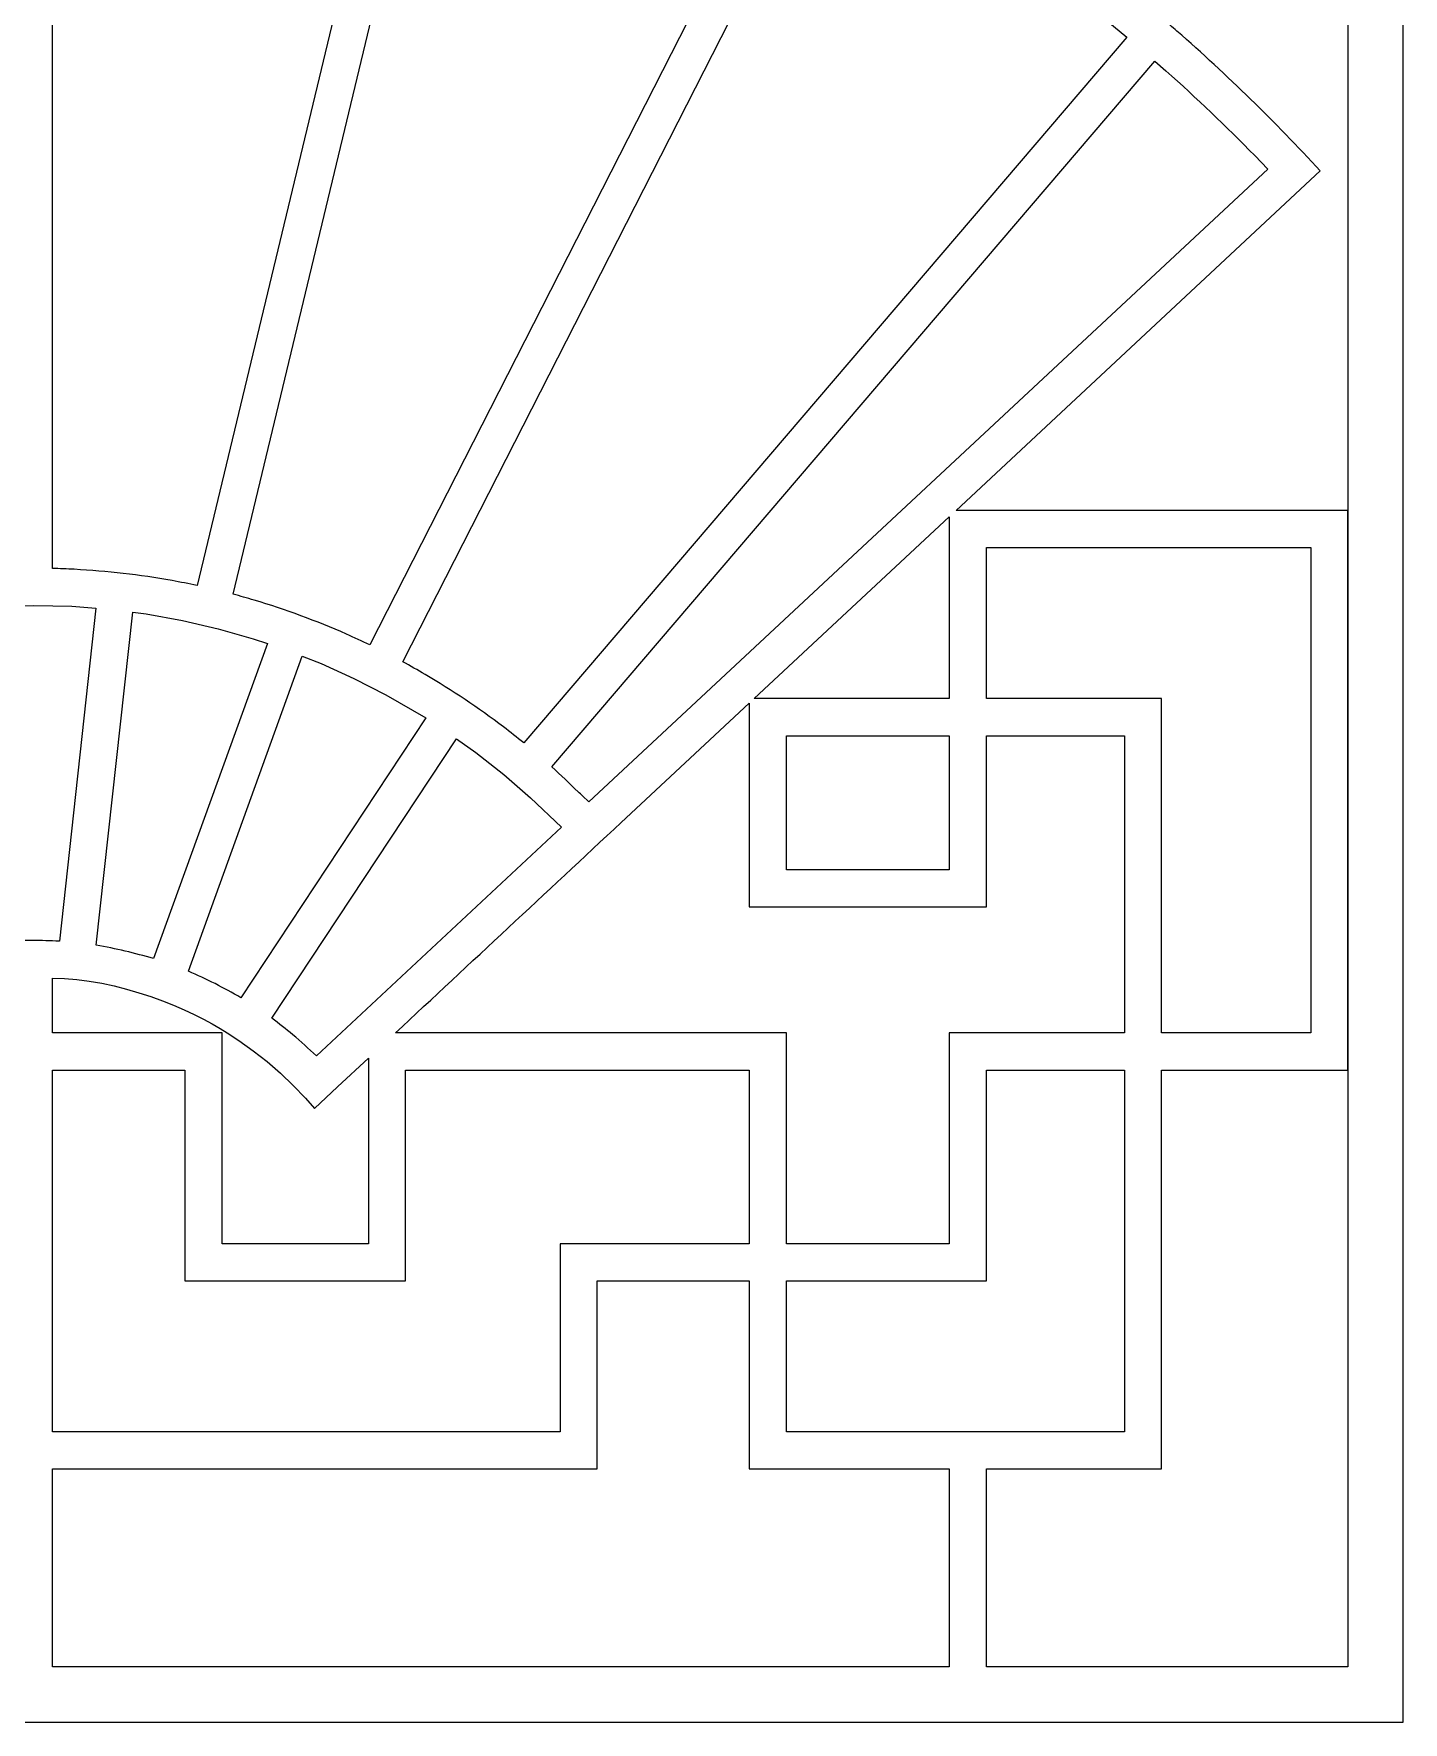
# Model space of a CAD drawing. Header units: centimetres. Extents: x -9.7 to 9.1, y -10.5 to 8.3.
# Drawn here: x -0.3 to 9.12, y -10.5 to 1.12 of the extents above; entities that cross this region are included whole.
import ezdxf

# ---------------------------------------------------------------- set-up
doc = ezdxf.new("R2010")
doc.units = ezdxf.units.CM
doc.header["$MEASUREMENT"] = 0
doc.layers.add('layer 1', color=7, linetype='Continuous')

msp = doc.modelspace()

# ---------------------------------------------------------------- linework, layer by layer
at = {"layer": 'layer 1', "color": 242}
for points, knots in [([(-9.72052, 8.33848), (-9.72052, 8.33848), (9.11612, 8.33848), (9.11612, 8.33848), (9.11612, 8.33848), (9.11612, 8.33848), (9.11612, -10.49816), (9.11612, -10.49816), (9.11612, -10.49816), (9.11612, -10.49816), (-9.72052, -10.49816), (-9.72052, -10.49816), (-9.72052, -10.49816), (-9.72052, -10.49816), (-9.72052, 8.33848), (-9.72052, 8.33848)], [0, 0, 0, 0, 0.2, 0.2, 0.2, 0.2, 0.4, 0.4, 0.4, 0.4, 0.6, 0.6, 0.6, 0.6, 1, 1, 1, 1]), ([(0.82068, -2.67572), (0.82068, -2.67572), (2.31299, 3.5402), (2.31299, 3.5402), (2.31299, 3.5402), (2.31299, 3.5402), (2.10045, 3.58636), (2.10045, 3.58636), (2.10045, 3.58636), (1.86115, 3.63571), (1.62147, 3.67809), (1.37976, 3.7138), (1.37976, 3.7138), (1.20901, 3.73794), (1.03828, 3.75876), (0.86676, 3.7764), (0.86676, 3.7764), (0.71855, 3.79069), (0.57047, 3.80259), (0.4219, 3.81218), (0.4219, 3.81218), (0.27214, 3.82089), (0.12259, 3.8272), (-0.02737, 3.83115), (-0.02737, 3.83115), (-0.02737, 3.83115), (-0.17456, 3.83409), (-0.17456, 3.83409), (-0.17456, 3.83409), (-0.17456, 3.83409), (-0.17456, -2.55817), (-0.17456, -2.55817), (-0.17456, -2.55817), (-0.12439, -2.56012), (-0.07423, -2.56198), (-0.02408, -2.56445), (-0.02408, -2.56445), (0.20203, -2.57673), (0.42568, -2.6025), (0.64861, -2.64225), (0.64861, -2.64225), (0.70609, -2.65279), (0.76335, -2.66429), (0.82068, -2.67572)], [0, 0, 0, 0, 0.08333333, 0.08333333, 0.08333333, 0.08333333, 0.16666667, 0.16666667, 0.16666667, 0.16666667, 0.25, 0.25, 0.25, 0.25, 0.33333333, 0.33333333, 0.33333333, 0.33333333, 0.41666667, 0.41666667, 0.41666667, 0.41666667, 0.5, 0.5, 0.5, 0.5, 0.58333333, 0.58333333, 0.58333333, 0.58333333, 0.66666667, 0.66666667, 0.66666667, 0.66666667, 0.75, 0.75, 0.75, 0.75, 0.83333333, 0.83333333, 0.83333333, 0.83333333, 1, 1, 1, 1]), ([(2.00837, -3.08371), (2.00837, -3.08371), (4.90926, 2.6096), (4.90926, 2.6096), (4.90926, 2.6096), (4.90926, 2.6096), (4.7127, 2.70486), (4.7127, 2.70486), (4.7127, 2.70486), (4.49072, 2.80959), (4.26673, 2.90762), (4.03918, 2.9996), (4.03918, 2.9996), (3.87886, 3.06324), (3.71776, 3.12365), (3.55514, 3.18113), (3.55514, 3.18113), (3.39143, 3.23783), (3.2271, 3.29124), (3.06136, 3.34163), (3.06136, 3.34163), (2.94227, 3.377), (2.82295, 3.41078), (2.703, 3.44309), (2.703, 3.44309), (2.703, 3.44309), (2.56115, 3.48031), (2.56115, 3.48031), (2.56115, 3.48031), (2.56115, 3.48031), (1.06888, -2.73541), (1.06888, -2.73541), (1.06888, -2.73541), (1.11699, -2.74902), (1.16511, -2.76254), (1.21308, -2.77665), (1.21308, -2.77665), (1.42988, -2.84165), (1.64112, -2.91933), (1.84834, -3.01039), (1.84834, -3.01039), (1.90195, -3.03426), (1.95512, -3.05901), (2.00837, -3.08371)], [0, 0, 0, 0, 0.08333333, 0.08333333, 0.08333333, 0.08333333, 0.16666667, 0.16666667, 0.16666667, 0.16666667, 0.25, 0.25, 0.25, 0.25, 0.33333333, 0.33333333, 0.33333333, 0.33333333, 0.41666667, 0.41666667, 0.41666667, 0.41666667, 0.5, 0.5, 0.5, 0.5, 0.58333333, 0.58333333, 0.58333333, 0.58333333, 0.66666667, 0.66666667, 0.66666667, 0.66666667, 0.75, 0.75, 0.75, 0.75, 0.83333333, 0.83333333, 0.83333333, 0.83333333, 1, 1, 1, 1]), ([(3.06715, -3.75807), (3.06715, -3.75807), (7.21513, 1.09859), (7.21513, 1.09859), (7.21513, 1.09859), (7.21513, 1.09859), (7.04551, 1.23739), (7.04551, 1.23739), (7.04551, 1.23739), (6.85345, 1.39125), (6.65789, 1.53911), (6.45752, 1.68195), (6.45752, 1.68195), (6.31648, 1.78117), (6.17397, 1.87748), (6.02932, 1.97133), (6.02932, 1.97133), (5.88381, 2.06444), (5.73697, 2.15457), (5.58808, 2.24212), (5.58808, 2.24212), (5.48117, 2.30408), (5.37366, 2.36459), (5.26524, 2.42383), (5.26524, 2.42383), (5.26524, 2.42383), (5.13643, 2.49315), (5.13643, 2.49315), (5.13643, 2.49315), (5.13643, 2.49315), (2.23553, -3.20019), (2.23553, -3.20019), (2.23553, -3.20019), (2.28685, -3.22908), (2.33816, -3.25787), (2.38905, -3.28755), (2.38905, -3.28755), (2.57603, -3.39783), (2.75536, -3.51815), (2.92833, -3.64934), (2.92833, -3.64934), (2.97499, -3.6851), (3.02103, -3.7216), (3.06715, -3.75807)], [0, 0, 0, 0, 0.08333333, 0.08333333, 0.08333333, 0.08333333, 0.16666667, 0.16666667, 0.16666667, 0.16666667, 0.25, 0.25, 0.25, 0.25, 0.33333333, 0.33333333, 0.33333333, 0.33333333, 0.41666667, 0.41666667, 0.41666667, 0.41666667, 0.5, 0.5, 0.5, 0.5, 0.58333333, 0.58333333, 0.58333333, 0.58333333, 0.66666667, 0.66666667, 0.66666667, 0.66666667, 0.75, 0.75, 0.75, 0.75, 0.83333333, 0.83333333, 0.83333333, 0.83333333, 1, 1, 1, 1]), ([(7.21664, 1.42725), (7.21664, 1.42725), (7.46029, 1.22464), (7.46029, 1.22464), (7.46029, 1.22464), (7.49365, 1.19611), (7.5269, 1.16746), (7.56006, 1.13867), (7.56006, 1.13867), (7.90604, 0.83624), (8.23556, 0.51576), (8.54565, 0.17661), (8.54565, 0.17661), (8.54565, 0.17661), (6.04061, -2.15938), (6.04061, -2.15938), (6.04061, -2.15938), (6.04061, -2.15938), (8.7343, -2.15938), (8.7343, -2.15938), (8.7343, -2.15938), (8.7343, -2.15938), (8.7343, 1.42725), (8.7343, 1.42725), (8.7343, 1.42725), (8.7343, 1.42725), (7.21664, 1.42725), (7.21664, 1.42725)], [0, 0, 0, 0, 0.125, 0.125, 0.125, 0.125, 0.25, 0.25, 0.25, 0.25, 0.375, 0.375, 0.375, 0.375, 0.5, 0.5, 0.5, 0.5, 0.625, 0.625, 0.625, 0.625, 0.75, 0.75, 0.75, 0.75, 1, 1, 1, 1]), ([(3.51567, -4.1653), (3.51567, -4.1653), (8.18504, 0.1894), (8.18504, 0.1894), (8.18504, 0.1894), (8.18504, 0.1894), (8.09451, 0.28287), (8.09451, 0.28287), (8.09451, 0.28287), (7.89786, 0.48413), (7.69457, 0.6781), (7.48457, 0.86538), (7.48457, 0.86538), (7.48457, 0.86538), (7.40896, 0.93246), (7.40896, 0.93246), (7.40896, 0.93246), (7.40896, 0.93246), (3.26112, -3.92404), (3.26112, -3.92404), (3.26112, -3.92404), (3.32217, -3.98055), (3.38211, -4.03791), (3.44199, -4.09566), (3.44199, -4.09566), (3.45184, -4.10516), (3.46166, -4.11469), (3.47164, -4.12408), (3.47164, -4.12408), (3.47164, -4.12408), (3.51567, -4.1653), (3.51567, -4.1653)], [0, 0, 0, 0, 0.11111111, 0.11111111, 0.11111111, 0.11111111, 0.22222222, 0.22222222, 0.22222222, 0.22222222, 0.33333333, 0.33333333, 0.33333333, 0.33333333, 0.44444444, 0.44444444, 0.44444444, 0.44444444, 0.55555556, 0.55555556, 0.55555556, 0.55555556, 0.66666667, 0.66666667, 0.66666667, 0.66666667, 0.77777778, 0.77777778, 0.77777778, 0.77777778, 1, 1, 1, 1]), ([(4.65215, -3.45414), (4.65215, -3.45414), (5.99405, -3.45414), (5.99405, -3.45414), (5.99405, -3.45414), (5.99405, -3.45414), (5.99405, -2.2028), (5.99405, -2.2028), (5.99405, -2.2028), (5.99405, -2.2028), (4.65215, -3.45414), (4.65215, -3.45414)], [0, 0, 0, 0, 0.25, 0.25, 0.25, 0.25, 0.5, 0.5, 0.5, 0.5, 1, 1, 1, 1]), ([(8.7343, -2.15938), (8.7343, -2.15938), (8.7343, -6.01016), (8.7343, -6.01016), (8.7343, -6.01016), (8.7343, -6.01016), (8.7343, -2.15938), (8.7343, -2.15938)], [0, 0, 0, 0, 0.33333333, 0.33333333, 0.33333333, 0.33333333, 1, 1, 1, 1]), ([(7.45474, -3.45414), (7.45474, -3.45414), (7.45474, -5.75487), (7.45474, -5.75487), (7.45474, -5.75487), (7.45474, -5.75487), (8.47975, -5.75487), (8.47975, -5.75487), (8.47975, -5.75487), (8.47975, -5.75487), (8.47975, -2.41466), (8.47975, -2.41466), (8.47975, -2.41466), (8.47975, -2.41466), (6.24933, -2.41466), (6.24933, -2.41466), (6.24933, -2.41466), (6.24933, -2.41466), (6.24933, -3.45414), (6.24933, -3.45414), (6.24933, -3.45414), (6.24933, -3.45414), (7.45474, -3.45414), (7.45474, -3.45414)], [0, 0, 0, 0, 0.14285714, 0.14285714, 0.14285714, 0.14285714, 0.28571429, 0.28571429, 0.28571429, 0.28571429, 0.42857143, 0.42857143, 0.42857143, 0.42857143, 0.57142857, 0.57142857, 0.57142857, 0.57142857, 0.71428571, 0.71428571, 0.71428571, 0.71428571, 1, 1, 1, 1]), ([(-0.12613, -5.12372), (-0.12613, -5.12372), (0.12526, -2.83188), (0.12526, -2.83188), (0.12526, -2.83188), (0.12526, -2.83188), (-0.04093, -2.81918), (-0.04093, -2.81918), (-0.04093, -2.81918), (-0.04093, -2.81918), (-0.3022, -2.81253), (-0.3022, -2.81253), (-0.3022, -2.81253), (-0.3022, -2.81253), (-0.56346, -2.81918), (-0.56346, -2.81918), (-0.56346, -2.81918), (-0.56346, -2.81918), (-0.82537, -2.8392), (-0.82537, -2.8392), (-0.82537, -2.8392), (-0.82537, -2.8392), (-0.5306, -5.12751), (-0.5306, -5.12751), (-0.5306, -5.12751), (-0.4577, -5.12325), (-0.38542, -5.11918), (-0.3124, -5.11887), (-0.3124, -5.11887), (-0.25017, -5.11868), (-0.18834, -5.12124), (-0.12613, -5.12372)], [0, 0, 0, 0, 0.11111111, 0.11111111, 0.11111111, 0.11111111, 0.22222222, 0.22222222, 0.22222222, 0.22222222, 0.33333333, 0.33333333, 0.33333333, 0.33333333, 0.44444444, 0.44444444, 0.44444444, 0.44444444, 0.55555556, 0.55555556, 0.55555556, 0.55555556, 0.66666667, 0.66666667, 0.66666667, 0.66666667, 0.77777778, 0.77777778, 0.77777778, 0.77777778, 1, 1, 1, 1]), ([(0.52146, -5.24354), (0.52146, -5.24354), (1.30478, -3.07487), (1.30478, -3.07487), (1.30478, -3.07487), (1.30478, -3.07487), (1.20735, -3.04179), (1.20735, -3.04179), (1.20735, -3.04179), (1.20735, -3.04179), (0.96639, -2.9731), (0.96639, -2.9731), (0.96639, -2.9731), (0.96639, -2.9731), (0.72078, -2.91617), (0.72078, -2.91617), (0.72078, -2.91617), (0.72078, -2.91617), (0.47083, -2.87133), (0.47083, -2.87133), (0.47083, -2.87133), (0.47083, -2.87133), (0.37905, -2.85961), (0.37905, -2.85961), (0.37905, -2.85961), (0.37905, -2.85961), (0.12763, -5.15163), (0.12763, -5.15163), (0.12763, -5.15163), (0.19419, -5.16384), (0.26022, -5.17597), (0.32613, -5.19126), (0.32613, -5.19126), (0.39191, -5.2067), (0.45643, -5.22503), (0.52146, -5.24354)], [0, 0, 0, 0, 0.1, 0.1, 0.1, 0.1, 0.2, 0.2, 0.2, 0.2, 0.3, 0.3, 0.3, 0.3, 0.4, 0.4, 0.4, 0.4, 0.5, 0.5, 0.5, 0.5, 0.6, 0.6, 0.6, 0.6, 0.7, 0.7, 0.7, 0.7, 0.8, 0.8, 0.8, 0.8, 1, 1, 1, 1]), ([(1.12235, -5.51256), (1.12235, -5.51256), (2.39488, -3.58703), (2.39488, -3.58703), (2.39488, -3.58703), (2.39488, -3.58703), (2.11854, -3.42782), (2.11854, -3.42782), (2.11854, -3.42782), (2.11854, -3.42782), (1.89927, -3.31526), (1.89927, -3.31526), (1.89927, -3.31526), (1.89927, -3.31526), (1.6741, -3.21318), (1.6741, -3.21318), (1.6741, -3.21318), (1.6741, -3.21318), (1.54474, -3.16202), (1.54474, -3.16202), (1.54474, -3.16202), (1.54474, -3.16202), (0.76143, -5.33066), (0.76143, -5.33066), (0.76143, -5.33066), (0.82313, -5.35816), (0.88434, -5.38546), (0.9447, -5.41578), (0.9447, -5.41578), (1.00503, -5.44628), (1.06347, -5.47928), (1.12235, -5.51256)], [0, 0, 0, 0, 0.11111111, 0.11111111, 0.11111111, 0.11111111, 0.22222222, 0.22222222, 0.22222222, 0.22222222, 0.33333333, 0.33333333, 0.33333333, 0.33333333, 0.44444444, 0.44444444, 0.44444444, 0.44444444, 0.55555556, 0.55555556, 0.55555556, 0.55555556, 0.66666667, 0.66666667, 0.66666667, 0.66666667, 0.77777778, 0.77777778, 0.77777778, 0.77777778, 1, 1, 1, 1]), ([(3.737, -4.30753), (3.21964, -4.78998), (2.70227, -5.27243), (2.18492, -5.75487), (2.18492, -5.75487), (2.18492, -5.75487), (4.87384, -5.75487), (4.87384, -5.75487), (4.87384, -5.75487), (4.87384, -5.75487), (4.87384, -7.20651), (4.87384, -7.20651), (4.87384, -7.20651), (4.87384, -7.20651), (5.99405, -7.20651), (5.99405, -7.20651), (5.99405, -7.20651), (5.99405, -7.20651), (5.99405, -5.75487), (5.99405, -5.75487), (5.99405, -5.75487), (5.99405, -5.75487), (7.19945, -5.75487), (7.19945, -5.75487), (7.19945, -5.75487), (7.19945, -5.75487), (7.19945, -3.70942), (7.19945, -3.70942), (7.19945, -3.70942), (7.19945, -3.70942), (6.24933, -3.70942), (6.24933, -3.70942), (6.24933, -3.70942), (6.24933, -3.70942), (6.24933, -4.88742), (6.24933, -4.88742), (6.24933, -4.88742), (6.24933, -4.88742), (4.61855, -4.88742), (4.61855, -4.88742), (4.61855, -4.88742), (4.61855, -4.88742), (4.61855, -3.48547), (4.61855, -3.48547), (4.61855, -3.48547), (4.61855, -3.48547), (3.737, -4.30753), (3.737, -4.30753)], [0, 0, 0, 0, 0.07692308, 0.07692308, 0.07692308, 0.07692308, 0.15384615, 0.15384615, 0.15384615, 0.15384615, 0.23076923, 0.23076923, 0.23076923, 0.23076923, 0.30769231, 0.30769231, 0.30769231, 0.30769231, 0.38461538, 0.38461538, 0.38461538, 0.38461538, 0.46153846, 0.46153846, 0.46153846, 0.46153846, 0.53846154, 0.53846154, 0.53846154, 0.53846154, 0.61538462, 0.61538462, 0.61538462, 0.61538462, 0.69230769, 0.69230769, 0.69230769, 0.69230769, 0.76923077, 0.76923077, 0.76923077, 0.76923077, 0.84615385, 0.84615385, 0.84615385, 0.84615385, 1, 1, 1, 1]), ([(4.87384, -4.63213), (4.87384, -4.63213), (5.99405, -4.63213), (5.99405, -4.63213), (5.99405, -4.63213), (5.99405, -4.63213), (5.99405, -3.70942), (5.99405, -3.70942), (5.99405, -3.70942), (5.99405, -3.70942), (4.87384, -3.70942), (4.87384, -3.70942), (4.87384, -3.70942), (4.87384, -3.70942), (4.87384, -4.63213), (4.87384, -4.63213)], [0, 0, 0, 0, 0.2, 0.2, 0.2, 0.2, 0.4, 0.4, 0.4, 0.4, 0.6, 0.6, 0.6, 0.6, 1, 1, 1, 1]), ([(1.64128, -5.91276), (1.64128, -5.91276), (3.32793, -4.33993), (3.32793, -4.33993), (3.32793, -4.33993), (3.32793, -4.33993), (3.11492, -4.13681), (3.11492, -4.13681), (3.11492, -4.13681), (3.11492, -4.13681), (2.93007, -3.97661), (2.93007, -3.97661), (2.93007, -3.97661), (2.93007, -3.97661), (2.73768, -3.82528), (2.73768, -3.82528), (2.73768, -3.82528), (2.73768, -3.82528), (2.60559, -3.73123), (2.60559, -3.73123), (2.60559, -3.73123), (2.60559, -3.73123), (1.33516, -5.65358), (1.33516, -5.65358), (1.33516, -5.65358), (1.38378, -5.69097), (1.43216, -5.72806), (1.47926, -5.76734), (1.47926, -5.76734), (1.53503, -5.81412), (1.58797, -5.86315), (1.64128, -5.91276)], [0, 0, 0, 0, 0.11111111, 0.11111111, 0.11111111, 0.11111111, 0.22222222, 0.22222222, 0.22222222, 0.22222222, 0.33333333, 0.33333333, 0.33333333, 0.33333333, 0.44444444, 0.44444444, 0.44444444, 0.44444444, 0.55555556, 0.55555556, 0.55555556, 0.55555556, 0.66666667, 0.66666667, 0.66666667, 0.66666667, 0.77777778, 0.77777778, 0.77777778, 0.77777778, 1, 1, 1, 1]), ([(-0.17456, -5.37738), (-0.17456, -5.37738), (-0.17456, -5.75487), (-0.17456, -5.75487), (-0.17456, -5.75487), (-0.17456, -5.75487), (0.9923, -5.75487), (0.9923, -5.75487), (0.9923, -5.75487), (0.9923, -5.75487), (0.9923, -7.20651), (0.9923, -7.20651), (0.9923, -7.20651), (0.9923, -7.20651), (1.99946, -7.20651), (1.99946, -7.20651), (1.99946, -7.20651), (1.99946, -7.20651), (1.99946, -5.92782), (1.99946, -5.92782), (1.99946, -5.92782), (1.99946, -5.92782), (1.78717, -6.12578), (1.78717, -6.12578), (1.78717, -6.12578), (1.78717, -6.12578), (1.78717, -6.12577), (1.78717, -6.12577), (1.78717, -6.12577), (1.78717, -6.12577), (1.6275, -6.27467), (1.6275, -6.27467), (1.6275, -6.27467), (1.6275, -6.27467), (1.56575, -6.20342), (1.56575, -6.20342), (1.56575, -6.20342), (1.56575, -6.20342), (1.48192, -6.1155), (1.48192, -6.1155), (1.48192, -6.1155), (1.48192, -6.1155), (1.39401, -6.03168), (1.39401, -6.03168), (1.39401, -6.03168), (1.39401, -6.03168), (1.30219, -5.9521), (1.30219, -5.9521), (1.30219, -5.9521), (1.30219, -5.9521), (1.20663, -5.87693), (1.20663, -5.87693), (1.20663, -5.87693), (1.20663, -5.87693), (1.1075, -5.80635), (1.1075, -5.80635), (1.1075, -5.80635), (1.1075, -5.80635), (1.02736, -5.75487), (1.02736, -5.75487), (1.02736, -5.75487), (0.79016, -5.59332), (0.26474, -5.37609), (-0.17456, -5.37738)], [0, 0, 0, 0, 0.05882353, 0.05882353, 0.05882353, 0.05882353, 0.11764706, 0.11764706, 0.11764706, 0.11764706, 0.17647059, 0.17647059, 0.17647059, 0.17647059, 0.23529412, 0.23529412, 0.23529412, 0.23529412, 0.29411765, 0.29411765, 0.29411765, 0.29411765, 0.35294118, 0.35294118, 0.35294118, 0.35294118, 0.41176471, 0.41176471, 0.41176471, 0.41176471, 0.47058824, 0.47058824, 0.47058824, 0.47058824, 0.52941176, 0.52941176, 0.52941176, 0.52941176, 0.58823529, 0.58823529, 0.58823529, 0.58823529, 0.64705882, 0.64705882, 0.64705882, 0.64705882, 0.70588235, 0.70588235, 0.70588235, 0.70588235, 0.76470588, 0.76470588, 0.76470588, 0.76470588, 0.82352941, 0.82352941, 0.82352941, 0.82352941, 0.88235294, 0.88235294, 0.88235294, 0.88235294, 1, 1, 1, 1]), ([(-0.17456, -6.01016), (-0.17456, -6.01016), (-0.17456, -8.49946), (-0.17456, -8.49946), (-0.17456, -8.49946), (-0.17456, -8.49946), (3.31791, -8.49946), (3.31791, -8.49946), (3.31791, -8.49946), (3.31791, -8.49946), (3.31791, -7.20651), (3.31791, -7.20651), (3.31791, -7.20651), (3.31791, -7.20651), (4.61855, -7.20651), (4.61855, -7.20651), (4.61855, -7.20651), (4.61855, -7.20651), (4.61855, -6.01016), (4.61855, -6.01016), (4.61855, -6.01016), (4.61855, -6.01016), (2.25474, -6.01016), (2.25474, -6.01016), (2.25474, -6.01016), (2.25474, -6.01016), (2.25474, -7.46179), (2.25474, -7.46179), (2.25474, -7.46179), (2.25474, -7.46179), (0.73701, -7.46179), (0.73701, -7.46179), (0.73701, -7.46179), (0.73701, -7.46179), (0.73701, -6.01016), (0.73701, -6.01016), (0.73701, -6.01016), (0.73701, -6.01016), (-0.17456, -6.01016), (-0.17456, -6.01016)], [0, 0, 0, 0, 0.09090909, 0.09090909, 0.09090909, 0.09090909, 0.18181818, 0.18181818, 0.18181818, 0.18181818, 0.27272727, 0.27272727, 0.27272727, 0.27272727, 0.36363636, 0.36363636, 0.36363636, 0.36363636, 0.45454545, 0.45454545, 0.45454545, 0.45454545, 0.54545455, 0.54545455, 0.54545455, 0.54545455, 0.63636364, 0.63636364, 0.63636364, 0.63636364, 0.72727273, 0.72727273, 0.72727273, 0.72727273, 0.81818182, 0.81818182, 0.81818182, 0.81818182, 1, 1, 1, 1]), ([(6.24933, -7.46179), (6.24933, -7.46179), (4.87384, -7.46179), (4.87384, -7.46179), (4.87384, -7.46179), (4.87384, -7.46179), (4.87384, -8.49946), (4.87384, -8.49946), (4.87384, -8.49946), (4.87384, -8.49946), (7.19945, -8.49946), (7.19945, -8.49946), (7.19945, -8.49946), (7.19945, -8.49946), (7.19945, -6.01016), (7.19945, -6.01016), (7.19945, -6.01016), (7.19945, -6.01016), (6.24933, -6.01016), (6.24933, -6.01016), (6.24933, -6.01016), (6.24933, -6.01016), (6.24933, -7.46179), (6.24933, -7.46179)], [0, 0, 0, 0, 0.14285714, 0.14285714, 0.14285714, 0.14285714, 0.28571429, 0.28571429, 0.28571429, 0.28571429, 0.42857143, 0.42857143, 0.42857143, 0.42857143, 0.57142857, 0.57142857, 0.57142857, 0.57142857, 0.71428571, 0.71428571, 0.71428571, 0.71428571, 1, 1, 1, 1]), ([(8.7343, -6.01016), (8.7343, -6.01016), (7.45474, -6.01016), (7.45474, -6.01016), (7.45474, -6.01016), (7.45474, -6.01016), (7.45474, -8.75475), (7.45474, -8.75475), (7.45474, -8.75475), (7.45474, -8.75475), (6.24933, -8.75475), (6.24933, -8.75475), (6.24933, -8.75475), (6.24933, -8.75475), (6.24933, -10.11634), (6.24933, -10.11634), (6.24933, -10.11634), (6.24933, -10.11634), (8.7343, -10.11634), (8.7343, -10.11634), (8.7343, -10.11634), (8.7343, -10.11634), (8.7343, -6.01016), (8.7343, -6.01016)], [0, 0, 0, 0, 0.14285714, 0.14285714, 0.14285714, 0.14285714, 0.28571429, 0.28571429, 0.28571429, 0.28571429, 0.42857143, 0.42857143, 0.42857143, 0.42857143, 0.57142857, 0.57142857, 0.57142857, 0.57142857, 0.71428571, 0.71428571, 0.71428571, 0.71428571, 1, 1, 1, 1]), ([(5.99405, -10.11634), (5.99405, -10.11634), (5.99405, -8.75475), (5.99405, -8.75475), (5.99405, -8.75475), (5.99405, -8.75475), (4.61855, -8.75475), (4.61855, -8.75475), (4.61855, -8.75475), (4.61855, -8.75475), (4.61855, -7.46179), (4.61855, -7.46179), (4.61855, -7.46179), (4.61855, -7.46179), (3.5732, -7.46179), (3.5732, -7.46179), (3.5732, -7.46179), (3.5732, -7.46179), (3.5732, -8.75475), (3.5732, -8.75475), (3.5732, -8.75475), (3.5732, -8.75475), (-0.17456, -8.75475), (-0.17456, -8.75475), (-0.17456, -8.75475), (-0.17456, -8.75475), (-0.17456, -10.11634), (-0.17456, -10.11634), (-0.17456, -10.11634), (-0.17456, -10.11634), (5.99405, -10.11634), (5.99405, -10.11634)], [0, 0, 0, 0, 0.11111111, 0.11111111, 0.11111111, 0.11111111, 0.22222222, 0.22222222, 0.22222222, 0.22222222, 0.33333333, 0.33333333, 0.33333333, 0.33333333, 0.44444444, 0.44444444, 0.44444444, 0.44444444, 0.55555556, 0.55555556, 0.55555556, 0.55555556, 0.66666667, 0.66666667, 0.66666667, 0.66666667, 0.77777778, 0.77777778, 0.77777778, 0.77777778, 1, 1, 1, 1])]:
    msp.add_open_spline(points, degree=3, knots=knots, dxfattribs=at)
at = {"layer": 'layer 1', "color": 242, "lineweight": 9}
for points, knots in [([(-9.72052, 8.33848), (-9.72052, 8.33848), (9.11612, 8.33848), (9.11612, 8.33848), (9.11612, 8.33848), (9.11612, 8.33848), (9.11612, -10.49816), (9.11612, -10.49816), (9.11612, -10.49816), (9.11612, -10.49816), (-9.72052, -10.49816), (-9.72052, -10.49816), (-9.72052, -10.49816), (-9.72052, -10.49816), (-9.72052, 8.33848), (-9.72052, 8.33848)], [0, 0, 0, 0, 0.2, 0.2, 0.2, 0.2, 0.4, 0.4, 0.4, 0.4, 0.6, 0.6, 0.6, 0.6, 1, 1, 1, 1]), ([(0.82068, -2.67572), (0.82068, -2.67572), (2.31299, 3.5402), (2.31299, 3.5402), (2.31299, 3.5402), (2.31299, 3.5402), (2.10045, 3.58636), (2.10045, 3.58636), (2.10045, 3.58636), (1.86115, 3.63571), (1.62147, 3.67809), (1.37976, 3.7138), (1.37976, 3.7138), (1.20901, 3.73794), (1.03828, 3.75876), (0.86676, 3.7764), (0.86676, 3.7764), (0.71855, 3.79069), (0.57047, 3.80259), (0.4219, 3.81218), (0.4219, 3.81218), (0.27214, 3.82089), (0.12259, 3.8272), (-0.02737, 3.83115), (-0.02737, 3.83115), (-0.02737, 3.83115), (-0.17456, 3.83409), (-0.17456, 3.83409), (-0.17456, 3.83409), (-0.17456, 3.83409), (-0.17456, -2.55817), (-0.17456, -2.55817), (-0.17456, -2.55817), (-0.12439, -2.56012), (-0.07423, -2.56198), (-0.02408, -2.56445), (-0.02408, -2.56445), (0.20203, -2.57673), (0.42568, -2.6025), (0.64861, -2.64225), (0.64861, -2.64225), (0.70609, -2.65279), (0.76335, -2.66429), (0.82068, -2.67572)], [0, 0, 0, 0, 0.08333333, 0.08333333, 0.08333333, 0.08333333, 0.16666667, 0.16666667, 0.16666667, 0.16666667, 0.25, 0.25, 0.25, 0.25, 0.33333333, 0.33333333, 0.33333333, 0.33333333, 0.41666667, 0.41666667, 0.41666667, 0.41666667, 0.5, 0.5, 0.5, 0.5, 0.58333333, 0.58333333, 0.58333333, 0.58333333, 0.66666667, 0.66666667, 0.66666667, 0.66666667, 0.75, 0.75, 0.75, 0.75, 0.83333333, 0.83333333, 0.83333333, 0.83333333, 1, 1, 1, 1]), ([(2.00837, -3.08371), (2.00837, -3.08371), (4.90926, 2.6096), (4.90926, 2.6096), (4.90926, 2.6096), (4.90926, 2.6096), (4.7127, 2.70486), (4.7127, 2.70486), (4.7127, 2.70486), (4.49072, 2.80959), (4.26673, 2.90762), (4.03918, 2.9996), (4.03918, 2.9996), (3.87886, 3.06324), (3.71776, 3.12365), (3.55514, 3.18113), (3.55514, 3.18113), (3.39143, 3.23783), (3.2271, 3.29124), (3.06136, 3.34163), (3.06136, 3.34163), (2.94227, 3.377), (2.82295, 3.41078), (2.703, 3.44309), (2.703, 3.44309), (2.703, 3.44309), (2.56115, 3.48031), (2.56115, 3.48031), (2.56115, 3.48031), (2.56115, 3.48031), (1.06888, -2.73541), (1.06888, -2.73541), (1.06888, -2.73541), (1.11699, -2.74902), (1.16511, -2.76254), (1.21308, -2.77665), (1.21308, -2.77665), (1.42988, -2.84165), (1.64112, -2.91933), (1.84834, -3.01039), (1.84834, -3.01039), (1.90195, -3.03426), (1.95512, -3.05901), (2.00837, -3.08371)], [0, 0, 0, 0, 0.08333333, 0.08333333, 0.08333333, 0.08333333, 0.16666667, 0.16666667, 0.16666667, 0.16666667, 0.25, 0.25, 0.25, 0.25, 0.33333333, 0.33333333, 0.33333333, 0.33333333, 0.41666667, 0.41666667, 0.41666667, 0.41666667, 0.5, 0.5, 0.5, 0.5, 0.58333333, 0.58333333, 0.58333333, 0.58333333, 0.66666667, 0.66666667, 0.66666667, 0.66666667, 0.75, 0.75, 0.75, 0.75, 0.83333333, 0.83333333, 0.83333333, 0.83333333, 1, 1, 1, 1]), ([(3.06715, -3.75807), (3.06715, -3.75807), (7.21513, 1.09859), (7.21513, 1.09859), (7.21513, 1.09859), (7.21513, 1.09859), (7.04551, 1.23739), (7.04551, 1.23739), (7.04551, 1.23739), (6.85345, 1.39125), (6.65789, 1.53911), (6.45752, 1.68195), (6.45752, 1.68195), (6.31648, 1.78117), (6.17397, 1.87748), (6.02932, 1.97133), (6.02932, 1.97133), (5.88381, 2.06444), (5.73697, 2.15457), (5.58808, 2.24212), (5.58808, 2.24212), (5.48117, 2.30408), (5.37366, 2.36459), (5.26524, 2.42383), (5.26524, 2.42383), (5.26524, 2.42383), (5.13643, 2.49315), (5.13643, 2.49315), (5.13643, 2.49315), (5.13643, 2.49315), (2.23553, -3.20019), (2.23553, -3.20019), (2.23553, -3.20019), (2.28685, -3.22908), (2.33816, -3.25787), (2.38905, -3.28755), (2.38905, -3.28755), (2.57603, -3.39783), (2.75536, -3.51815), (2.92833, -3.64934), (2.92833, -3.64934), (2.97499, -3.6851), (3.02103, -3.7216), (3.06715, -3.75807)], [0, 0, 0, 0, 0.08333333, 0.08333333, 0.08333333, 0.08333333, 0.16666667, 0.16666667, 0.16666667, 0.16666667, 0.25, 0.25, 0.25, 0.25, 0.33333333, 0.33333333, 0.33333333, 0.33333333, 0.41666667, 0.41666667, 0.41666667, 0.41666667, 0.5, 0.5, 0.5, 0.5, 0.58333333, 0.58333333, 0.58333333, 0.58333333, 0.66666667, 0.66666667, 0.66666667, 0.66666667, 0.75, 0.75, 0.75, 0.75, 0.83333333, 0.83333333, 0.83333333, 0.83333333, 1, 1, 1, 1]), ([(7.21664, 1.42725), (7.21664, 1.42725), (7.46029, 1.22464), (7.46029, 1.22464), (7.46029, 1.22464), (7.49365, 1.19611), (7.5269, 1.16746), (7.56006, 1.13867), (7.56006, 1.13867), (7.90604, 0.83624), (8.23556, 0.51576), (8.54565, 0.17661), (8.54565, 0.17661), (8.54565, 0.17661), (6.04061, -2.15938), (6.04061, -2.15938), (6.04061, -2.15938), (6.04061, -2.15938), (8.7343, -2.15938), (8.7343, -2.15938), (8.7343, -2.15938), (8.7343, -2.15938), (8.7343, 1.42725), (8.7343, 1.42725), (8.7343, 1.42725), (8.7343, 1.42725), (7.21664, 1.42725), (7.21664, 1.42725)], [0, 0, 0, 0, 0.125, 0.125, 0.125, 0.125, 0.25, 0.25, 0.25, 0.25, 0.375, 0.375, 0.375, 0.375, 0.5, 0.5, 0.5, 0.5, 0.625, 0.625, 0.625, 0.625, 0.75, 0.75, 0.75, 0.75, 1, 1, 1, 1]), ([(3.51567, -4.1653), (3.51567, -4.1653), (8.18504, 0.1894), (8.18504, 0.1894), (8.18504, 0.1894), (8.18504, 0.1894), (8.09451, 0.28287), (8.09451, 0.28287), (8.09451, 0.28287), (7.89786, 0.48413), (7.69457, 0.6781), (7.48457, 0.86538), (7.48457, 0.86538), (7.48457, 0.86538), (7.40896, 0.93246), (7.40896, 0.93246), (7.40896, 0.93246), (7.40896, 0.93246), (3.26112, -3.92404), (3.26112, -3.92404), (3.26112, -3.92404), (3.32217, -3.98055), (3.38211, -4.03791), (3.44199, -4.09566), (3.44199, -4.09566), (3.45184, -4.10516), (3.46166, -4.11469), (3.47164, -4.12408), (3.47164, -4.12408), (3.47164, -4.12408), (3.51567, -4.1653), (3.51567, -4.1653)], [0, 0, 0, 0, 0.11111111, 0.11111111, 0.11111111, 0.11111111, 0.22222222, 0.22222222, 0.22222222, 0.22222222, 0.33333333, 0.33333333, 0.33333333, 0.33333333, 0.44444444, 0.44444444, 0.44444444, 0.44444444, 0.55555556, 0.55555556, 0.55555556, 0.55555556, 0.66666667, 0.66666667, 0.66666667, 0.66666667, 0.77777778, 0.77777778, 0.77777778, 0.77777778, 1, 1, 1, 1]), ([(4.65215, -3.45414), (4.65215, -3.45414), (5.99405, -3.45414), (5.99405, -3.45414), (5.99405, -3.45414), (5.99405, -3.45414), (5.99405, -2.2028), (5.99405, -2.2028), (5.99405, -2.2028), (5.99405, -2.2028), (4.65215, -3.45414), (4.65215, -3.45414)], [0, 0, 0, 0, 0.25, 0.25, 0.25, 0.25, 0.5, 0.5, 0.5, 0.5, 1, 1, 1, 1]), ([(7.45474, -3.45414), (7.45474, -3.45414), (7.45474, -5.75487), (7.45474, -5.75487), (7.45474, -5.75487), (7.45474, -5.75487), (8.47975, -5.75487), (8.47975, -5.75487), (8.47975, -5.75487), (8.47975, -5.75487), (8.47975, -2.41466), (8.47975, -2.41466), (8.47975, -2.41466), (8.47975, -2.41466), (6.24933, -2.41466), (6.24933, -2.41466), (6.24933, -2.41466), (6.24933, -2.41466), (6.24933, -3.45414), (6.24933, -3.45414), (6.24933, -3.45414), (6.24933, -3.45414), (7.45474, -3.45414), (7.45474, -3.45414)], [0, 0, 0, 0, 0.14285714, 0.14285714, 0.14285714, 0.14285714, 0.28571429, 0.28571429, 0.28571429, 0.28571429, 0.42857143, 0.42857143, 0.42857143, 0.42857143, 0.57142857, 0.57142857, 0.57142857, 0.57142857, 0.71428571, 0.71428571, 0.71428571, 0.71428571, 1, 1, 1, 1]), ([(-0.12613, -5.12372), (-0.12613, -5.12372), (0.12526, -2.83188), (0.12526, -2.83188), (0.12526, -2.83188), (0.12526, -2.83188), (-0.04093, -2.81918), (-0.04093, -2.81918), (-0.04093, -2.81918), (-0.04093, -2.81918), (-0.3022, -2.81253), (-0.3022, -2.81253), (-0.3022, -2.81253), (-0.3022, -2.81253), (-0.56346, -2.81918), (-0.56346, -2.81918), (-0.56346, -2.81918), (-0.56346, -2.81918), (-0.82537, -2.8392), (-0.82537, -2.8392), (-0.82537, -2.8392), (-0.82537, -2.8392), (-0.5306, -5.12751), (-0.5306, -5.12751), (-0.5306, -5.12751), (-0.4577, -5.12325), (-0.38542, -5.11918), (-0.3124, -5.11887), (-0.3124, -5.11887), (-0.25017, -5.11868), (-0.18834, -5.12124), (-0.12613, -5.12372)], [0, 0, 0, 0, 0.11111111, 0.11111111, 0.11111111, 0.11111111, 0.22222222, 0.22222222, 0.22222222, 0.22222222, 0.33333333, 0.33333333, 0.33333333, 0.33333333, 0.44444444, 0.44444444, 0.44444444, 0.44444444, 0.55555556, 0.55555556, 0.55555556, 0.55555556, 0.66666667, 0.66666667, 0.66666667, 0.66666667, 0.77777778, 0.77777778, 0.77777778, 0.77777778, 1, 1, 1, 1]), ([(0.52146, -5.24354), (0.52146, -5.24354), (1.30478, -3.07487), (1.30478, -3.07487), (1.30478, -3.07487), (1.30478, -3.07487), (1.20735, -3.04179), (1.20735, -3.04179), (1.20735, -3.04179), (1.20735, -3.04179), (0.96639, -2.9731), (0.96639, -2.9731), (0.96639, -2.9731), (0.96639, -2.9731), (0.72078, -2.91617), (0.72078, -2.91617), (0.72078, -2.91617), (0.72078, -2.91617), (0.47083, -2.87133), (0.47083, -2.87133), (0.47083, -2.87133), (0.47083, -2.87133), (0.37905, -2.85961), (0.37905, -2.85961), (0.37905, -2.85961), (0.37905, -2.85961), (0.12763, -5.15163), (0.12763, -5.15163), (0.12763, -5.15163), (0.19419, -5.16384), (0.26022, -5.17597), (0.32613, -5.19126), (0.32613, -5.19126), (0.39191, -5.2067), (0.45643, -5.22503), (0.52146, -5.24354)], [0, 0, 0, 0, 0.1, 0.1, 0.1, 0.1, 0.2, 0.2, 0.2, 0.2, 0.3, 0.3, 0.3, 0.3, 0.4, 0.4, 0.4, 0.4, 0.5, 0.5, 0.5, 0.5, 0.6, 0.6, 0.6, 0.6, 0.7, 0.7, 0.7, 0.7, 0.8, 0.8, 0.8, 0.8, 1, 1, 1, 1]), ([(1.12235, -5.51256), (1.12235, -5.51256), (2.39488, -3.58703), (2.39488, -3.58703), (2.39488, -3.58703), (2.39488, -3.58703), (2.11854, -3.42782), (2.11854, -3.42782), (2.11854, -3.42782), (2.11854, -3.42782), (1.89927, -3.31526), (1.89927, -3.31526), (1.89927, -3.31526), (1.89927, -3.31526), (1.6741, -3.21318), (1.6741, -3.21318), (1.6741, -3.21318), (1.6741, -3.21318), (1.54474, -3.16202), (1.54474, -3.16202), (1.54474, -3.16202), (1.54474, -3.16202), (0.76143, -5.33066), (0.76143, -5.33066), (0.76143, -5.33066), (0.82313, -5.35816), (0.88434, -5.38546), (0.9447, -5.41578), (0.9447, -5.41578), (1.00503, -5.44628), (1.06347, -5.47928), (1.12235, -5.51256)], [0, 0, 0, 0, 0.11111111, 0.11111111, 0.11111111, 0.11111111, 0.22222222, 0.22222222, 0.22222222, 0.22222222, 0.33333333, 0.33333333, 0.33333333, 0.33333333, 0.44444444, 0.44444444, 0.44444444, 0.44444444, 0.55555556, 0.55555556, 0.55555556, 0.55555556, 0.66666667, 0.66666667, 0.66666667, 0.66666667, 0.77777778, 0.77777778, 0.77777778, 0.77777778, 1, 1, 1, 1]), ([(3.737, -4.30753), (3.21964, -4.78998), (2.70227, -5.27243), (2.18492, -5.75487), (2.18492, -5.75487), (2.18492, -5.75487), (4.87384, -5.75487), (4.87384, -5.75487), (4.87384, -5.75487), (4.87384, -5.75487), (4.87384, -7.20651), (4.87384, -7.20651), (4.87384, -7.20651), (4.87384, -7.20651), (5.99405, -7.20651), (5.99405, -7.20651), (5.99405, -7.20651), (5.99405, -7.20651), (5.99405, -5.75487), (5.99405, -5.75487), (5.99405, -5.75487), (5.99405, -5.75487), (7.19945, -5.75487), (7.19945, -5.75487), (7.19945, -5.75487), (7.19945, -5.75487), (7.19945, -3.70942), (7.19945, -3.70942), (7.19945, -3.70942), (7.19945, -3.70942), (6.24933, -3.70942), (6.24933, -3.70942), (6.24933, -3.70942), (6.24933, -3.70942), (6.24933, -4.88742), (6.24933, -4.88742), (6.24933, -4.88742), (6.24933, -4.88742), (4.61855, -4.88742), (4.61855, -4.88742), (4.61855, -4.88742), (4.61855, -4.88742), (4.61855, -3.48547), (4.61855, -3.48547), (4.61855, -3.48547), (4.61855, -3.48547), (3.737, -4.30753), (3.737, -4.30753)], [0, 0, 0, 0, 0.07692308, 0.07692308, 0.07692308, 0.07692308, 0.15384615, 0.15384615, 0.15384615, 0.15384615, 0.23076923, 0.23076923, 0.23076923, 0.23076923, 0.30769231, 0.30769231, 0.30769231, 0.30769231, 0.38461538, 0.38461538, 0.38461538, 0.38461538, 0.46153846, 0.46153846, 0.46153846, 0.46153846, 0.53846154, 0.53846154, 0.53846154, 0.53846154, 0.61538462, 0.61538462, 0.61538462, 0.61538462, 0.69230769, 0.69230769, 0.69230769, 0.69230769, 0.76923077, 0.76923077, 0.76923077, 0.76923077, 0.84615385, 0.84615385, 0.84615385, 0.84615385, 1, 1, 1, 1]), ([(4.87384, -4.63213), (4.87384, -4.63213), (5.99405, -4.63213), (5.99405, -4.63213), (5.99405, -4.63213), (5.99405, -4.63213), (5.99405, -3.70942), (5.99405, -3.70942), (5.99405, -3.70942), (5.99405, -3.70942), (4.87384, -3.70942), (4.87384, -3.70942), (4.87384, -3.70942), (4.87384, -3.70942), (4.87384, -4.63213), (4.87384, -4.63213)], [0, 0, 0, 0, 0.2, 0.2, 0.2, 0.2, 0.4, 0.4, 0.4, 0.4, 0.6, 0.6, 0.6, 0.6, 1, 1, 1, 1]), ([(1.64128, -5.91276), (1.64128, -5.91276), (3.32793, -4.33993), (3.32793, -4.33993), (3.32793, -4.33993), (3.32793, -4.33993), (3.11492, -4.13681), (3.11492, -4.13681), (3.11492, -4.13681), (3.11492, -4.13681), (2.93007, -3.97661), (2.93007, -3.97661), (2.93007, -3.97661), (2.93007, -3.97661), (2.73768, -3.82528), (2.73768, -3.82528), (2.73768, -3.82528), (2.73768, -3.82528), (2.60559, -3.73123), (2.60559, -3.73123), (2.60559, -3.73123), (2.60559, -3.73123), (1.33516, -5.65358), (1.33516, -5.65358), (1.33516, -5.65358), (1.38378, -5.69097), (1.43216, -5.72806), (1.47926, -5.76734), (1.47926, -5.76734), (1.53503, -5.81412), (1.58797, -5.86315), (1.64128, -5.91276)], [0, 0, 0, 0, 0.11111111, 0.11111111, 0.11111111, 0.11111111, 0.22222222, 0.22222222, 0.22222222, 0.22222222, 0.33333333, 0.33333333, 0.33333333, 0.33333333, 0.44444444, 0.44444444, 0.44444444, 0.44444444, 0.55555556, 0.55555556, 0.55555556, 0.55555556, 0.66666667, 0.66666667, 0.66666667, 0.66666667, 0.77777778, 0.77777778, 0.77777778, 0.77777778, 1, 1, 1, 1]), ([(-0.17456, -5.37738), (-0.17456, -5.37738), (-0.17456, -5.75487), (-0.17456, -5.75487), (-0.17456, -5.75487), (-0.17456, -5.75487), (0.9923, -5.75487), (0.9923, -5.75487), (0.9923, -5.75487), (0.9923, -5.75487), (0.9923, -7.20651), (0.9923, -7.20651), (0.9923, -7.20651), (0.9923, -7.20651), (1.99946, -7.20651), (1.99946, -7.20651), (1.99946, -7.20651), (1.99946, -7.20651), (1.99946, -5.92782), (1.99946, -5.92782), (1.99946, -5.92782), (1.99946, -5.92782), (1.78717, -6.12578), (1.78717, -6.12578), (1.78717, -6.12578), (1.78717, -6.12578), (1.78717, -6.12577), (1.78717, -6.12577), (1.78717, -6.12577), (1.78717, -6.12577), (1.6275, -6.27467), (1.6275, -6.27467), (1.6275, -6.27467), (1.6275, -6.27467), (1.56575, -6.20342), (1.56575, -6.20342), (1.56575, -6.20342), (1.56575, -6.20342), (1.48192, -6.1155), (1.48192, -6.1155), (1.48192, -6.1155), (1.48192, -6.1155), (1.39401, -6.03168), (1.39401, -6.03168), (1.39401, -6.03168), (1.39401, -6.03168), (1.30219, -5.9521), (1.30219, -5.9521), (1.30219, -5.9521), (1.30219, -5.9521), (1.20663, -5.87693), (1.20663, -5.87693), (1.20663, -5.87693), (1.20663, -5.87693), (1.1075, -5.80635), (1.1075, -5.80635), (1.1075, -5.80635), (1.1075, -5.80635), (1.02736, -5.75487), (1.02736, -5.75487), (1.02736, -5.75487), (0.79016, -5.59332), (0.26474, -5.37609), (-0.17456, -5.37738)], [0, 0, 0, 0, 0.05882353, 0.05882353, 0.05882353, 0.05882353, 0.11764706, 0.11764706, 0.11764706, 0.11764706, 0.17647059, 0.17647059, 0.17647059, 0.17647059, 0.23529412, 0.23529412, 0.23529412, 0.23529412, 0.29411765, 0.29411765, 0.29411765, 0.29411765, 0.35294118, 0.35294118, 0.35294118, 0.35294118, 0.41176471, 0.41176471, 0.41176471, 0.41176471, 0.47058824, 0.47058824, 0.47058824, 0.47058824, 0.52941176, 0.52941176, 0.52941176, 0.52941176, 0.58823529, 0.58823529, 0.58823529, 0.58823529, 0.64705882, 0.64705882, 0.64705882, 0.64705882, 0.70588235, 0.70588235, 0.70588235, 0.70588235, 0.76470588, 0.76470588, 0.76470588, 0.76470588, 0.82352941, 0.82352941, 0.82352941, 0.82352941, 0.88235294, 0.88235294, 0.88235294, 0.88235294, 1, 1, 1, 1]), ([(-0.17456, -6.01016), (-0.17456, -6.01016), (-0.17456, -8.49946), (-0.17456, -8.49946), (-0.17456, -8.49946), (-0.17456, -8.49946), (3.31791, -8.49946), (3.31791, -8.49946), (3.31791, -8.49946), (3.31791, -8.49946), (3.31791, -7.20651), (3.31791, -7.20651), (3.31791, -7.20651), (3.31791, -7.20651), (4.61855, -7.20651), (4.61855, -7.20651), (4.61855, -7.20651), (4.61855, -7.20651), (4.61855, -6.01016), (4.61855, -6.01016), (4.61855, -6.01016), (4.61855, -6.01016), (2.25474, -6.01016), (2.25474, -6.01016), (2.25474, -6.01016), (2.25474, -6.01016), (2.25474, -7.46179), (2.25474, -7.46179), (2.25474, -7.46179), (2.25474, -7.46179), (0.73701, -7.46179), (0.73701, -7.46179), (0.73701, -7.46179), (0.73701, -7.46179), (0.73701, -6.01016), (0.73701, -6.01016), (0.73701, -6.01016), (0.73701, -6.01016), (-0.17456, -6.01016), (-0.17456, -6.01016)], [0, 0, 0, 0, 0.09090909, 0.09090909, 0.09090909, 0.09090909, 0.18181818, 0.18181818, 0.18181818, 0.18181818, 0.27272727, 0.27272727, 0.27272727, 0.27272727, 0.36363636, 0.36363636, 0.36363636, 0.36363636, 0.45454545, 0.45454545, 0.45454545, 0.45454545, 0.54545455, 0.54545455, 0.54545455, 0.54545455, 0.63636364, 0.63636364, 0.63636364, 0.63636364, 0.72727273, 0.72727273, 0.72727273, 0.72727273, 0.81818182, 0.81818182, 0.81818182, 0.81818182, 1, 1, 1, 1]), ([(6.24933, -7.46179), (6.24933, -7.46179), (4.87384, -7.46179), (4.87384, -7.46179), (4.87384, -7.46179), (4.87384, -7.46179), (4.87384, -8.49946), (4.87384, -8.49946), (4.87384, -8.49946), (4.87384, -8.49946), (7.19945, -8.49946), (7.19945, -8.49946), (7.19945, -8.49946), (7.19945, -8.49946), (7.19945, -6.01016), (7.19945, -6.01016), (7.19945, -6.01016), (7.19945, -6.01016), (6.24933, -6.01016), (6.24933, -6.01016), (6.24933, -6.01016), (6.24933, -6.01016), (6.24933, -7.46179), (6.24933, -7.46179)], [0, 0, 0, 0, 0.14285714, 0.14285714, 0.14285714, 0.14285714, 0.28571429, 0.28571429, 0.28571429, 0.28571429, 0.42857143, 0.42857143, 0.42857143, 0.42857143, 0.57142857, 0.57142857, 0.57142857, 0.57142857, 0.71428571, 0.71428571, 0.71428571, 0.71428571, 1, 1, 1, 1]), ([(8.7343, -6.01016), (8.7343, -6.01016), (7.45474, -6.01016), (7.45474, -6.01016), (7.45474, -6.01016), (7.45474, -6.01016), (7.45474, -8.75475), (7.45474, -8.75475), (7.45474, -8.75475), (7.45474, -8.75475), (6.24933, -8.75475), (6.24933, -8.75475), (6.24933, -8.75475), (6.24933, -8.75475), (6.24933, -10.11634), (6.24933, -10.11634), (6.24933, -10.11634), (6.24933, -10.11634), (8.7343, -10.11634), (8.7343, -10.11634), (8.7343, -10.11634), (8.7343, -10.11634), (8.7343, -6.01016), (8.7343, -6.01016)], [0, 0, 0, 0, 0.14285714, 0.14285714, 0.14285714, 0.14285714, 0.28571429, 0.28571429, 0.28571429, 0.28571429, 0.42857143, 0.42857143, 0.42857143, 0.42857143, 0.57142857, 0.57142857, 0.57142857, 0.57142857, 0.71428571, 0.71428571, 0.71428571, 0.71428571, 1, 1, 1, 1]), ([(5.99405, -10.11634), (5.99405, -10.11634), (5.99405, -8.75475), (5.99405, -8.75475), (5.99405, -8.75475), (5.99405, -8.75475), (4.61855, -8.75475), (4.61855, -8.75475), (4.61855, -8.75475), (4.61855, -8.75475), (4.61855, -7.46179), (4.61855, -7.46179), (4.61855, -7.46179), (4.61855, -7.46179), (3.5732, -7.46179), (3.5732, -7.46179), (3.5732, -7.46179), (3.5732, -7.46179), (3.5732, -8.75475), (3.5732, -8.75475), (3.5732, -8.75475), (3.5732, -8.75475), (-0.17456, -8.75475), (-0.17456, -8.75475), (-0.17456, -8.75475), (-0.17456, -8.75475), (-0.17456, -10.11634), (-0.17456, -10.11634), (-0.17456, -10.11634), (-0.17456, -10.11634), (5.99405, -10.11634), (5.99405, -10.11634)], [0, 0, 0, 0, 0.11111111, 0.11111111, 0.11111111, 0.11111111, 0.22222222, 0.22222222, 0.22222222, 0.22222222, 0.33333333, 0.33333333, 0.33333333, 0.33333333, 0.44444444, 0.44444444, 0.44444444, 0.44444444, 0.55555556, 0.55555556, 0.55555556, 0.55555556, 0.66666667, 0.66666667, 0.66666667, 0.66666667, 0.77777778, 0.77777778, 0.77777778, 0.77777778, 1, 1, 1, 1])]:
    msp.add_open_spline(points, degree=3, knots=knots, dxfattribs=at)
msp.add_open_spline([(8.7343, -2.15938), (8.7343, -2.15938), (8.7343, -6.01016), (8.7343, -6.01016)], degree=3, dxfattribs=at)

doc.saveas('drawing.dxf')
